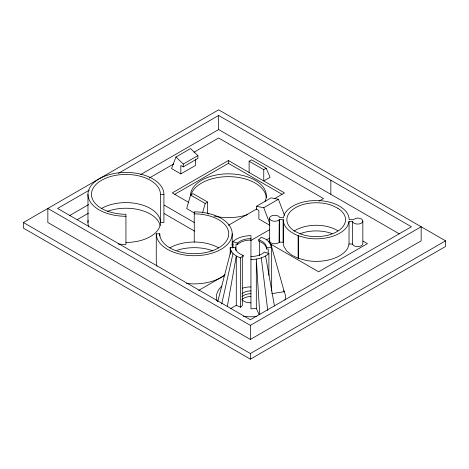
<?xml version="1.0" encoding="UTF-8"?>
<svg xmlns="http://www.w3.org/2000/svg" width="469" height="469" viewBox="0 0 469 469"><rect width="100%" height="100%" fill="white"/><g stroke="black" fill="none" stroke-linecap="round" stroke-linejoin="round"><path stroke-width="0.7" d="M227.307 306.673L236.288 256.039L232.993 253.565L230.924 250.675L230.215 247.579L235.432 247.579A15.506 8.952 0 0 0 243.188 255.335L243.188 256.742L242.321 257.61L242.321 305.495L240.579 307.236L236.288 305.331L230.807 308.491M221.702 303.988L232.993 253.565M279.377 219.533L279.213 219.768A5.177 2.99 0 0 1 271.076 220.383L269.734 219.046A5.177 2.99 0 0 1 270.255 216.778L271.076 216.162A5.177 2.99 0 0 1 276.071 215.388L277.32 215.687A5.177 2.99 0 0 1 279.729 217.499L283.393 217.763L284.589 213.887A33.164 19.147 0 0 1 334.075 203.552C340.945 206.337 348.977 211.308 349.188 219.58L353.087 219.738L356.329 218.202A5.177 2.99 0 0 1 360.256 218.501C362.566 218.894 363.915 222.06 361.329 223.203A5.177 2.99 0 0 1 353.186 222.582L352.6 221.55L349.059 221.432L347.81 225.472A33.164 19.147 0 0 1 306.163 237.93L298.12 235.708C291.296 232.952 283.405 227.94 283.212 219.75L279.377 219.533L279.213 242.297A5.177 2.99 0 0 1 271.076 242.919L269.734 241.576L269.734 240.034M362.842 221.087L362.842 243.622L362.15 245.117L361.329 245.733A5.177 2.99 0 0 1 353.186 245.117L352.6 244.085L352.6 221.55M217.804 301.321L230.924 250.675L230.924 252.85M207.656 213.342L207.656 202.075L193.017 193.627L190.578 195.034L186.68 208.553L194.606 213.131M202.485 212.949L205.217 203.487L207.656 202.075M180.823 173.911L180.823 165.463L183.262 166.87L197.9 158.422L197.9 155.602L190.578 148.562L175.945 157.009L171.554 168.559L180.823 173.911L195.456 165.463L195.456 159.126M240.579 307.236L240.579 257.944L243.188 255.335M268.192 253.342L268.192 248.986L266.451 248.986A15.506 8.952 0 0 0 258.695 241.236L258.695 239.823L261.303 237.214L265.601 239.12L268.895 241.594L270.965 244.484L284.261 291.718A34.495 19.915 0 0 1 284.976 300.119M232.993 248.119L232.993 241.594C237.853 237.203 244.56 235.772 250.944 235.614L250.944 308.837L256.309 308.426L259.275 314.828M250.944 259.545C257.323 259.386 264.029 257.956 268.895 253.565L264.375 252.058A15.506 8.952 0 0 1 250.944 256.531M23.45 222.523L218.63 109.834L445.55 240.843L445.55 246.477L250.37 359.166L23.45 228.157L23.45 222.523L250.37 353.532L445.55 240.843M89.298 190.138L57.599 208.441L250.37 319.735L411.401 226.762L218.63 115.468L118.464 173.301M69.647 215.57L88.664 204.584M140.653 174.574L218.63 129.55L399.348 233.884M77.233 219.639L88.471 213.149M149.066 178.161L173.729 163.921M193.967 152.237L218.63 138.003L323.516 198.557L319.09 201.113M183.262 166.87L183.262 164.056L197.9 155.602M274.406 198.745L284.49 192.923L228.385 160.533L172.287 192.923L188.673 202.385M174.808 194.283L228.385 163.347L281.969 194.283M249.121 161.236L251.56 159.829L266.199 168.277L270.097 177.294L263.76 180.952L263.76 169.684L249.121 161.236L249.121 172.504M263.76 169.684L266.199 168.277M269.968 225.378L258.876 218.976L258.876 210.528L256.437 209.121L256.437 206.301L271.076 197.854L278.393 199.261L284.466 215.283M228.385 225.313L256.754 208.94M256.437 206.301L263.76 207.708L278.393 199.261M250.792 240.544L269.763 229.593M266.75 239.782L269.698 238.076M198.61 290.434L224.839 275.291M250.37 325.369L421.156 226.762L421.156 240.843L250.37 339.45L47.844 222.523L47.844 208.441L250.37 325.369L250.37 339.45M271.662 293.664L284.261 291.718L283.499 290.645M250.944 240.005L246.929 240.339A15.506 8.952 0 0 0 237.513 244.513L236.007 244.009L236.007 250.54M160.439 194.354L163.916 194.354L163.916 222.523L160.439 222.523L160.439 194.354A34.495 19.915 0 0 0 125.938 174.439A34.495 19.915 0 0 0 91.443 194.354A34.495 19.915 0 0 0 125.938 214.274L125.938 244.449A37.977 21.926 0 0 1 118.17 243.986M156.998 266.24A37.977 21.926 0 0 1 156.265 261.954L156.265 233.785L159.741 233.785A34.495 19.915 0 0 0 194.236 253.706A34.495 19.915 0 0 0 228.737 233.785A34.495 19.915 0 0 0 194.236 213.87M258.695 239.823A15.506 8.952 0 0 1 266.451 247.579L271.668 247.579L271.668 291.073M352.6 244.085L349.059 243.962L347.81 248.007A33.164 19.147 0 0 1 306.163 260.465L298.12 258.237L291.706 255.118L286.752 251.021L283.809 246.319L283.212 242.285L283.212 219.75M279.377 242.068L283.212 242.285M232.993 241.594L237.513 243.1A15.506 8.952 0 0 1 250.944 238.627M240.579 257.944L236.288 256.039L236.288 305.331M363.006 241.072L367.426 243.622L318.639 271.786L269.757 243.587M190.578 195.034L205.217 203.487M207.585 213.301L208.91 214.069M164.22 205.164L194.547 222.675M231.827 244.197L233.093 244.929M164.173 213.588L194.529 231.117M175.945 157.009L183.262 164.056M263.76 207.708L269.827 223.736M268.895 241.594L269.265 243.012M271.668 247.579L270.965 244.484L270.965 246.659M265.601 256.039L274.447 305.958M261.303 257.944L267.746 310.519M259.779 314.646L256.309 259.14L256.309 308.426M349.059 221.432L349.018 244.103M330.838 180.248L330.838 194.33M298.571 235.878L298.571 258.407M298.12 235.708L298.12 258.237M283.247 219.973L283.247 242.508M279.213 219.768L279.213 242.297M269.558 218.273L269.558 240.802M268.895 253.565L268.895 275.309M266.451 247.579L266.451 248.986M259.568 241.089L259.568 255.599M250.37 353.532L250.37 359.166M237.513 243.1L237.513 244.513M235.432 247.579L235.432 248.986M194.236 242.039L194.236 211.865A37.977 21.926 0 0 1 232.214 233.785L232.214 247.509M230.215 247.579L230.215 254.104M228.385 160.533L228.385 163.347M218.63 115.468L218.63 129.55M159.741 233.785L159.741 235.954M163.916 194.354A37.977 21.926 0 0 0 125.938 172.428A37.977 21.926 0 0 0 87.967 194.354L87.967 222.523M101.55 208.441A34.495 19.915 0 0 1 157.813 214.902A34.495 19.915 0 0 1 125.938 242.438M107.295 211.396A34.495 19.915 0 0 1 160.14 225.554M176.989 250.34A34.495 19.915 0 0 1 212.879 250.827M241.981 299.515A10.347 5.974 0 0 1 250.944 296.531M300.06 233.703A29.336 16.937 0 0 1 332.011 233.58M190.965 194.987A37.93 21.896 0 0 1 230.877 176.707A37.93 21.896 0 0 1 266.298 197.848M190.455 195.743A37.93 21.896 0 0 1 233.339 174.028A37.93 21.896 0 0 1 265.026 201.406M247.351 214.708A37.93 21.896 0 0 1 214.227 216.057M169.848 247.872A34.495 19.915 0 0 1 218.63 247.872M250.944 302.845A10.347 5.974 0 0 1 241.981 299.855M241.981 293.881A10.347 5.974 0 0 1 250.944 290.897M294.045 231.111A29.336 16.937 0 0 1 337.868 230.795M241.981 296.701A10.347 5.974 0 0 1 250.944 293.711M256.479 316.528A34.495 19.915 0 0 1 243.352 316.299M217.346 301.397A34.495 19.915 0 0 1 222.007 286.026M242.321 288.247A17.247 9.96 0 0 1 250.944 286.911M225.179 274.67A37.977 21.926 0 0 1 186.474 283.417M88.694 226.803A37.977 21.926 0 0 1 88.149 220.377M125.938 216.279A37.977 21.926 0 0 1 87.967 194.354M232.214 233.785A37.977 21.926 0 0 1 194.236 255.711A37.977 21.926 0 0 1 156.265 233.785M337.868 208.265L332.011 205.416A29.336 16.937 0 0 0 293.764 208.769A29.336 16.937 0 0 0 294.532 231.1L300.389 233.949A29.336 16.937 0 0 0 338.636 230.596A29.336 16.937 0 0 0 337.868 208.265"/></g></svg>
